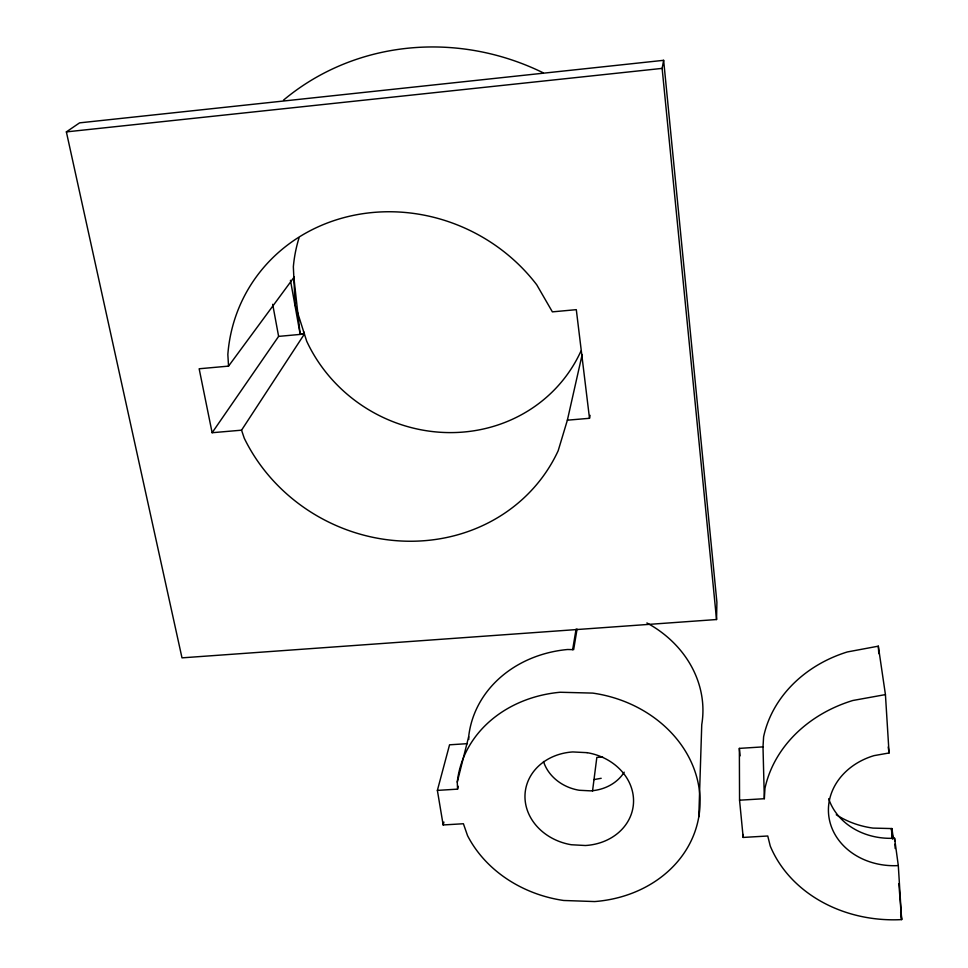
<?xml version="1.0" encoding="UTF-8"?>
<svg xmlns="http://www.w3.org/2000/svg" width="968" height="968" viewBox="0 0 968 968"><rect width="100%" height="100%" fill="white"/><g stroke="black" fill="none" stroke-linecap="round" stroke-linejoin="round"><path stroke-width="1.45" d="M716.55 619.532L716.901 602.253L663.637 60.319L79.57 122.863L66.368 131.89L181.996 657.853L716.55 619.532L662.136 68.389L663.637 60.319M698.799 816.835L701.752 724.633A112.203 98.397 8.6 0 0 646.89 622.944M763.002 746.885L763.607 736.805A126.868 109.045 -3.6 0 1 847.278 651.96L878.315 646.164L885.43 694.6L889.06 752.971L874.031 755.633A66.707 56.616 -3 0 0 829.552 820.44A66.707 56.616 -3 0 0 898.304 865.586L901.631 919.6A133.064 112.953 -3.1 0 1 770.25 846.032L767.757 836.001L743.182 837.429L739.552 800.197L739.358 748.385L763.002 746.885L764.333 798.709L739.552 800.197M764.333 798.709L764.974 788.267A133.064 112.953 -3.1 0 1 852.832 700.493L885.43 694.6M592.501 791.279L596.832 757.424A56.096 49.174 8.6 0 0 602.532 756.795M577.061 629.079L573.649 649.649L567.538 649.504A117.031 101.543 8.7 0 0 468.669 736.708L457.271 782.083L457.561 789.138L437.379 790.396L443.162 824.954L463.406 823.744L467.556 835.674A122.053 104.701 8.8 0 0 563.666 900.482L594.654 901.559A122.053 104.701 8.8 0 0 700.07 800.863A122.053 104.701 8.8 0 0 592.731 693.1L560.169 692.253A122.053 104.701 8.8 0 0 457.271 782.083M572.645 649.673L576.081 629.127M241.552 430.179L212.125 432.72L278.615 336.392L304.412 334.021L241.552 430.179L244.251 438.189A174.954 162.007 27 0 0 403.281 541.1A174.954 162.007 27 0 0 558.185 450.713L567.369 420.185L589.5 418.297L590.081 415.345M567.369 420.185L582.167 354.53M457.561 789.138L458.275 786.294M443.162 824.954L443.901 822.05M437.379 790.396L449.551 744.815L467.435 743.654M212.125 432.72L199.154 368.772L228.545 366.122L294.187 277.029M594.013 779.579L601.188 778.296M66.368 131.89L662.136 68.389M893.319 838.639L891.951 828.572L872.991 828.1A84.821 72.89 -3.6 0 1 836.255 814.754M290.461 280.309L300.128 334.033L304.049 334.057L303.565 331.371M272.686 304.315L278.615 336.392M888.213 746.994L889.06 752.971M828.693 798.709A65.146 55.636 -3.3 0 0 894.565 838.203L898.304 865.586M892.774 838.627L891.419 828.56L892.206 838.724M900.639 912.207L901.631 919.6L898.848 883.566M589.5 418.297L576.299 309.663L552.377 311.865L536.744 284.798A174.954 162.007 27 0 0 350.428 216.021A174.954 162.007 27 0 0 227.843 354.506L228.545 366.122M293.824 277.066L300.177 334.408M739.358 748.385L740.084 755.875M894.565 838.203L894.747 841.156M894.928 844.108L895.194 848.525M891.951 828.572L892.581 838.736M878.315 646.164L878.787 653.654M468.669 736.708L468.778 739.455M743.17 834.476L743.182 837.429M624.203 772.198A43.887 38.067 8.6 0 1 590.54 790.856L579.215 790.263A43.887 38.067 8.6 0 1 543.496 761.477M283.515 100.127A242.061 229.017 30.7 0 1 543.217 72.818M580.933 351.106A152.375 144.075 30.5 0 1 444.832 432.502A152.375 144.075 30.5 0 1 306.674 341.159L295.095 304.714L293.352 266.757A152.375 144.075 30.5 0 1 298.967 238.092M587.104 752.668L572.766 751.942A54.462 46.706 8.7 0 0 524.971 795.938A54.462 46.706 8.7 0 0 571.362 844.749L585.386 845.512A54.462 46.706 8.7 0 0 633.544 801.625A54.462 46.706 8.7 0 0 587.104 752.668"/></g></svg>
